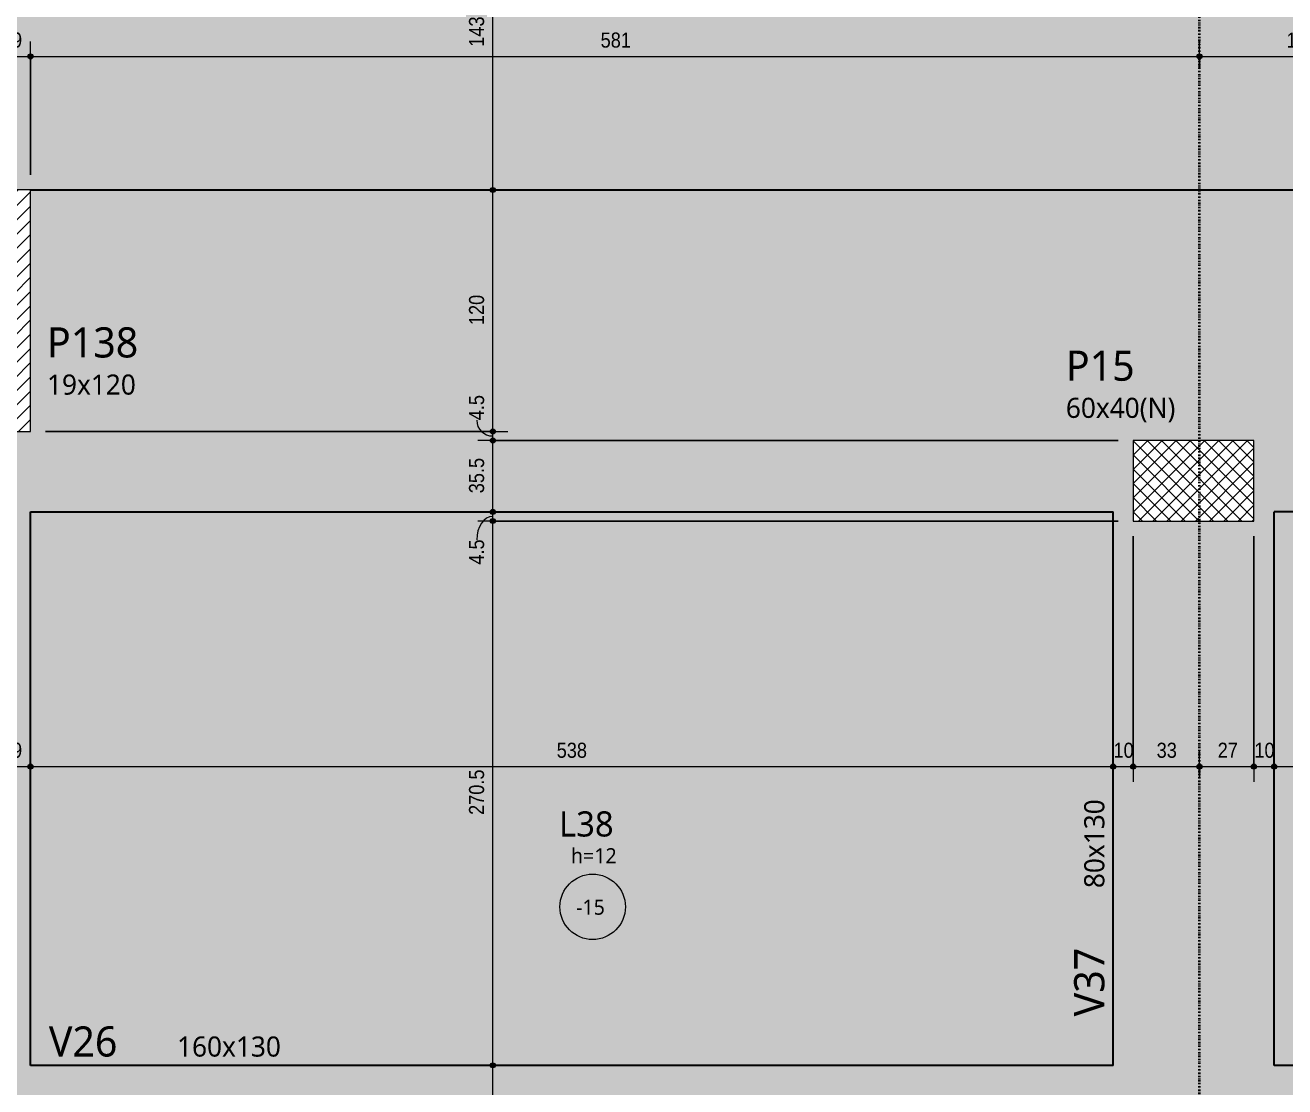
# Model space of a CAD drawing. Header units: centimetres. Extents: x -2136 to 34701, y -1430 to 84208.
# Drawn here: x -1590 to -964, y -1007 to -479 of the extents above; entities that cross this region are included whole.
import ezdxf

# ---------------------------------------------------------------- set-up
doc = ezdxf.new("R2010")
doc.units = ezdxf.units.CM
doc.linetypes.add('Dash dot', pattern=[1.5875, 0.635, -0.47625, 0, -0.47625])
for name, color, linetype, lineweight in [('A-ANNO-DIMS', 7, 'Continuous', 9), ('A-ANNO-DIMS-50', 7, 'Continuous', 9), ('A-DETL-GENF', 7, 'Continuous', 18), ('A-DETL-THIN', 7, 'Continuous', 18), ('A-FLOR', 7, 'Continuous', 18), ('A-FLOR-IDEN', 7, 'Continuous', 9), ('S-BEAM', 7, 'Continuous', 18), ('S-BEAM-IDEN', 7, 'Continuous', 9), ('S-COLS-IDEN', 7, 'Continuous', 9), ('S-GRID', 7, 'Continuous', 9)]:
    doc.layers.add(name, color=color, linetype=linetype, lineweight=lineweight)
doc.styles.add('Fira Sans_2', font='FiraSans-Regular.ttf', dxfattribs={"width": 0.9, "height": 7.5})
doc.styles.add('Gadugi', font='gadugi.ttf', dxfattribs={"height": 15})
doc.styles.add('Gadugi_1', font='gadugi.ttf', dxfattribs={"height": 10})
doc.styles.add('Gadugi_3', font='gadugi.ttf', dxfattribs={"height": 7.5})
doc.styles.add('Gadugi_4', font='gadugi.ttf', dxfattribs={"height": 12.5})
doc.dimstyles.new('PED_R80_1_5mm_ACIMA_As_ESQ__R00', dxfattribs={"dimscale": 30.48, "dimtxt": 10.229846, "dimasz": 0.328084, "dimexe": 0.246063, "dimexo": 0.246063, "dimgap": 0.049213, "dimtad": 1, "dimdec": 1, "dimrnd": 0.5, "dimdsep": 46, "dimtxsty": 'Fira Sans_2', "dimblk1": 'DOTSMALL', "dimblk2": 'DOTSMALL', "dimsah": 1, "dimcen": 0.09, "dimdle": 0.492126, "dimazin": 0, "dimtfac": 1, "dimtdec": 4, "dimtix": 1, "dimtmove": 0, "dimatfit": 3, "dimfxl": 1, "dimtvp": 1, "dimtolj": 1, "dimtzin": 0, "dimarcsym": 2})
doc.dimstyles.new('PED_R80_1_5mm_ACIMA_As_ESQ__R00_1', dxfattribs={"dimscale": 30.48, "dimtxt": 10.229846, "dimasz": 0.328084, "dimexe": 0.246063, "dimexo": 0.246063, "dimgap": 0.049213, "dimtad": 1, "dimdec": 1, "dimrnd": 0.5, "dimdsep": 46, "dimtxsty": 'Fira Sans_2', "dimblk1": 'DOTSMALL', "dimblk2": 'DOTSMALL', "dimsah": 1, "dimcen": 0.09, "dimdle": 0.492126, "dimazin": 0, "dimtfac": 1, "dimtdec": 4, "dimtix": 1, "dimtmove": 1, "dimatfit": 3, "dimfxl": 1, "dimtvp": 1, "dimtolj": 1, "dimtzin": 0, "dimarcsym": 2})
doc.dimstyles.new('PED_R80_1_5mm_ACIMA_As_ESQ__R00_2', dxfattribs={"dimscale": 30.48, "dimtxt": 10.229846, "dimasz": 0.328084, "dimexe": 0.246063, "dimexo": 0.246063, "dimgap": 0.049213, "dimtad": 1, "dimdec": 1, "dimrnd": 0.5, "dimdsep": 46, "dimtxsty": 'Fira Sans_2', "dimblk1": 'DOTSMALL', "dimblk2": 'DOTSMALL', "dimsah": 1, "dimcen": 0.09, "dimdle": 0.492126, "dimazin": 0, "dimtfac": 1, "dimtdec": 4, "dimtix": 1, "dimtmove": 2, "dimatfit": 3, "dimfxl": 1, "dimtvp": 1, "dimtolj": 1, "dimtzin": 0, "dimarcsym": 2})
doc.dimstyles.new('PED_R80_1_5mm_ACIMA_As_ESQ__R00_3', dxfattribs={"dimscale": 30.48, "dimtxt": 10.229846, "dimasz": 0.328084, "dimexe": 0.246063, "dimexo": 0.246063, "dimgap": 0.049213, "dimtad": 1, "dimdec": 1, "dimrnd": 0.5, "dimdsep": 46, "dimtxsty": 'Fira Sans_2', "dimblk1": 'DOTSMALL', "dimblk2": 'DOTSMALL', "dimsah": 1, "dimcen": 0.09, "dimdle": 0.492126, "dimazin": 0, "dimtfac": 1, "dimtdec": 4, "dimtix": 1, "dimtmove": 0, "dimatfit": 3, "dimfxl": 1, "dimtvp": 1, "dimtolj": 1, "dimtzin": 0, "dimarcsym": 2})

# ---------------------------------------------------------------- blocks, each defined once
blk = doc.blocks.new('PED_TAG_LAJE_R01 - TÍTULO_ESPESSURA_REBAIXO-2413107-PL K 100 - FORMA DO 5º PAVIMENTO')
at = {"layer": 'A-FLOR-IDEN'}
blk.add_circle((-0.046, -0.667), 0.325, dxfattribs=at)
blk = doc.blocks.new('DIMBLOCK27-PL K 100 - FORMA DO 5º PAVIMENTO')
at = {"layer": 'A-ANNO-DIMS-50', "true_color": 0x000032}
h = blk.add_hatch(color=178, dxfattribs=at)
edge = h.paths.add_edge_path(flags=0)
edge.add_arc((-1357.68, -996.25), 1.25, 0, 360)
h = blk.add_hatch(color=178, dxfattribs=at)
edge = h.paths.add_edge_path(flags=0)
edge.add_arc((-1357.68, -1046.25), 1.25, 0, 360)
at = {"layer": 'A-ANNO-DIMS-50', "color": 178, "true_color": 0x000032}
for p, q in [((-1351.95, -996.25), (-1365.18, -996.25)), ((-1357.68, -1046.25), (-1357.68, -996.25)), ((-1357.68, -996.25), (-1351.95, -996.25)), ((-1580, -1046.25), (-1350.18, -1046.25)), ((-1357.68, -1046.25), (-1580, -1046.25))]:
    blk.add_line(p, q, dxfattribs=at)
for centre in [(-1357.68, -996.25), (-1357.68, -1046.25)]:
    blk.add_circle(centre, 1.25, dxfattribs=at)
at = {"layer": 'A-ANNO-DIMS-50', "color": 0, "insert": (-1369.56, -1026.36), "char_height": 7.5, "width": 12.2758, "attachment_point": 1, "rotation": 90, "line_spacing_factor": 1.049215, "style": 'Fira Sans_2'}
blk.add_mtext('50', dxfattribs=at)
blk = doc.blocks.new('_DotSmall')
at = {"color": 0, "linetype": 'ByBlock', "const_width": 0.5}
blk.add_lwpolyline([(-0.0625, 0, 1), (0.0625, 0, 1)], format="xyb", close=True, dxfattribs=at)
blk = doc.blocks.new('DIMBLOCK28-PL K 100 - FORMA DO 5º PAVIMENTO')
at = {"layer": 'A-ANNO-DIMS-50', "true_color": 0x000032}
h = blk.add_hatch(color=178, dxfattribs=at)
edge = h.paths.add_edge_path(flags=0)
edge.add_arc((-1357.68, -725.75), 1.25, 0, 360)
h = blk.add_hatch(color=178, dxfattribs=at)
edge = h.paths.add_edge_path(flags=0)
edge.add_arc((-1357.68, -996.25), 1.25, 0, 360)
at = {"layer": 'A-ANNO-DIMS-50', "color": 178, "true_color": 0x000032}
for p, q in [((-1047, -725.75), (-1365.18, -725.75)), ((-1357.68, -996.25), (-1357.68, -725.75)), ((-1357.68, -725.75), (-1047, -725.75)), ((-1351.95, -996.25), (-1365.18, -996.25)), ((-1357.68, -996.25), (-1351.95, -996.25))]:
    blk.add_line(p, q, dxfattribs=at)
for centre in [(-1357.68, -725.75), (-1357.68, -996.25)]:
    blk.add_circle(centre, 1.25, dxfattribs=at)
at = {"layer": 'A-ANNO-DIMS-50', "color": 0, "insert": (-1369.56, -871.82), "char_height": 7.5, "width": 25.9681, "attachment_point": 1, "rotation": 90, "line_spacing_factor": 1.049215, "style": 'Fira Sans_2'}
blk.add_mtext('270.5', dxfattribs=at)
blk = doc.blocks.new('DIMBLOCK29-PL K 100 - FORMA DO 5º PAVIMENTO')
at = {"layer": 'A-ANNO-DIMS-50', "true_color": 0x000032}
h = blk.add_hatch(color=178, dxfattribs=at)
edge = h.paths.add_edge_path(flags=0)
edge.add_arc((-1357.68, -721.25), 1.25, 0, 360)
h = blk.add_hatch(color=178, dxfattribs=at)
edge = h.paths.add_edge_path(flags=0)
edge.add_arc((-1357.68, -725.75), 1.25, 0, 360)
at = {"layer": 'A-ANNO-DIMS-50', "color": 178, "true_color": 0x000032}
for p, q in [((-1351.95, -721.25), (-1365.18, -721.25)), ((-1047, -725.75), (-1365.18, -725.75)), ((-1357.68, -725.75), (-1357.68, -721.25)), ((-1357.68, -721.25), (-1351.95, -721.25)), ((-1357.68, -725.75), (-1047, -725.75))]:
    blk.add_line(p, q, dxfattribs=at)
for centre in [(-1357.68, -721.25), (-1357.68, -725.75)]:
    blk.add_circle(centre, 1.25, dxfattribs=at)
blk.add_ellipse((-1357.68, -735.1), major_axis=(0, 11.6), ratio=0.694758, start_param=0, end_param=1.570796, dxfattribs=at)
at = {"layer": 'A-ANNO-DIMS-50', "color": 0, "insert": (-1369.56, -747.43), "char_height": 7.5, "width": 14.7939, "attachment_point": 1, "rotation": 90, "line_spacing_factor": 1.049215, "style": 'Fira Sans_2'}
blk.add_mtext('4.5', dxfattribs=at)
blk = doc.blocks.new('DIMBLOCK30-PL K 100 - FORMA DO 5º PAVIMENTO')
at = {"layer": 'A-ANNO-DIMS-50', "true_color": 0x000032}
h = blk.add_hatch(color=178, dxfattribs=at)
edge = h.paths.add_edge_path(flags=0)
edge.add_arc((-1357.68, -685.75), 1.25, 0, 360)
h = blk.add_hatch(color=178, dxfattribs=at)
edge = h.paths.add_edge_path(flags=0)
edge.add_arc((-1357.68, -721.25), 1.25, 0, 360)
at = {"layer": 'A-ANNO-DIMS-50', "color": 178, "true_color": 0x000032}
for p, q in [((-1047, -685.75), (-1365.18, -685.75)), ((-1357.68, -721.25), (-1357.68, -685.75)), ((-1357.68, -685.75), (-1047, -685.75)), ((-1351.95, -721.25), (-1365.18, -721.25)), ((-1357.68, -721.25), (-1351.95, -721.25))]:
    blk.add_line(p, q, dxfattribs=at)
for centre in [(-1357.68, -685.75), (-1357.68, -721.25)]:
    blk.add_circle(centre, 1.25, dxfattribs=at)
at = {"layer": 'A-ANNO-DIMS-50', "color": 0, "insert": (-1369.56, -711.96), "char_height": 7.5, "width": 20.3023, "attachment_point": 1, "rotation": 90, "line_spacing_factor": 1.049215, "style": 'Fira Sans_2'}
blk.add_mtext('35.5', dxfattribs=at)
blk = doc.blocks.new('DIMBLOCK31-PL K 100 - FORMA DO 5º PAVIMENTO')
at = {"layer": 'A-ANNO-DIMS-50', "true_color": 0x000032}
h = blk.add_hatch(color=178, dxfattribs=at)
edge = h.paths.add_edge_path(flags=0)
edge.add_arc((-1357.68, -681.25), 1.25, 0, 360)
h = blk.add_hatch(color=178, dxfattribs=at)
edge = h.paths.add_edge_path(flags=0)
edge.add_arc((-1357.68, -685.75), 1.25, 0, 360)
at = {"layer": 'A-ANNO-DIMS-50', "color": 178, "true_color": 0x000032}
for p, q in [((-1580, -681.25), (-1350.18, -681.25)), ((-1357.68, -681.25), (-1580, -681.25)), ((-1357.68, -685.75), (-1357.68, -681.25)), ((-1047, -685.75), (-1365.18, -685.75)), ((-1357.68, -685.75), (-1047, -685.75))]:
    blk.add_line(p, q, dxfattribs=at)
for centre in [(-1357.68, -681.25), (-1357.68, -685.75)]:
    blk.add_circle(centre, 1.25, dxfattribs=at)
blk.add_ellipse((-1357.68, -675.69), major_axis=(8.06, 0), ratio=0.968738, start_param=3.141593, end_param=4.712389, dxfattribs=at)
at = {"layer": 'A-ANNO-DIMS-50', "color": 0, "insert": (-1369.56, -675.69), "char_height": 7.5, "width": 14.7939, "attachment_point": 1, "rotation": 90, "line_spacing_factor": 1.049215, "style": 'Fira Sans_2'}
blk.add_mtext('4.5', dxfattribs=at)
blk = doc.blocks.new('DIMBLOCK32-PL K 100 - FORMA DO 5º PAVIMENTO')
at = {"layer": 'A-ANNO-DIMS-50', "true_color": 0x000032}
h = blk.add_hatch(color=178, dxfattribs=at)
edge = h.paths.add_edge_path(flags=0)
edge.add_arc((-1357.68, -561.25), 1.25, 0, 360)
h = blk.add_hatch(color=178, dxfattribs=at)
edge = h.paths.add_edge_path(flags=0)
edge.add_arc((-1357.68, -681.25), 1.25, 0, 360)
at = {"layer": 'A-ANNO-DIMS-50', "color": 178, "true_color": 0x000032}
for p, q in [((-1351.95, -561.25), (-1365.18, -561.25)), ((-1357.68, -681.25), (-1357.68, -561.25)), ((-1357.68, -561.25), (-1351.95, -561.25)), ((-1580, -681.25), (-1350.18, -681.25)), ((-1357.68, -681.25), (-1580, -681.25))]:
    blk.add_line(p, q, dxfattribs=at)
for centre in [(-1357.68, -561.25), (-1357.68, -681.25)]:
    blk.add_circle(centre, 1.25, dxfattribs=at)
at = {"layer": 'A-ANNO-DIMS-50', "color": 0, "insert": (-1369.56, -628.4), "char_height": 7.5, "width": 17.1547, "attachment_point": 1, "rotation": 90, "line_spacing_factor": 1.049215, "style": 'Fira Sans_2'}
blk.add_mtext('120', dxfattribs=at)
blk = doc.blocks.new('DIMBLOCK33-PL K 100 - FORMA DO 5º PAVIMENTO')
at = {"layer": 'A-ANNO-DIMS-50', "true_color": 0x000032}
h = blk.add_hatch(color=178, dxfattribs=at)
edge = h.paths.add_edge_path(flags=0)
edge.add_arc((-1357.68, -418.25), 1.25, 0, 360)
h = blk.add_hatch(color=178, dxfattribs=at)
edge = h.paths.add_edge_path(flags=0)
edge.add_arc((-1357.68, -561.25), 1.25, 0, 360)
at = {"layer": 'A-ANNO-DIMS-50', "color": 178, "true_color": 0x000032}
for p, q in [((-1351.95, -418.25), (-1365.18, -418.25)), ((-1357.68, -561.25), (-1357.68, -418.25)), ((-1357.68, -418.25), (-1351.95, -418.25)), ((-1351.95, -561.25), (-1365.18, -561.25)), ((-1357.68, -561.25), (-1351.95, -561.25))]:
    blk.add_line(p, q, dxfattribs=at)
for centre in [(-1357.68, -418.25), (-1357.68, -561.25)]:
    blk.add_circle(centre, 1.25, dxfattribs=at)
at = {"layer": 'A-ANNO-DIMS-50', "color": 0, "insert": (-1369.56, -490.07), "char_height": 7.5, "width": 16.9973, "attachment_point": 1, "rotation": 90, "line_spacing_factor": 1.049215, "style": 'Fira Sans_2'}
blk.add_mtext('143', dxfattribs=at)
blk = doc.blocks.new('DIMBLOCK246-PL K 100 - FORMA DO 5º PAVIMENTO')
at = {"layer": 'A-ANNO-DIMS-50', "true_color": 0x000032}
h = blk.add_hatch(color=178, dxfattribs=at)
edge = h.paths.add_edge_path(flags=0)
edge.add_arc((-1606.5, -847.8), 1.25, 0, 360)
h = blk.add_hatch(color=178, dxfattribs=at)
edge = h.paths.add_edge_path(flags=0)
edge.add_arc((-1587.5, -847.8), 1.25, 0, 360)
at = {"layer": 'A-ANNO-DIMS-50', "color": 178, "true_color": 0x000032}
for p, q in [((-1606.5, -853.54), (-1606.5, -840.3)), ((-1587.5, -853.54), (-1587.5, -840.3)), ((-1606.5, -847.8), (-1587.5, -847.8)), ((-1606.5, -847.8), (-1606.5, -853.54)), ((-1587.5, -847.8), (-1587.5, -853.54))]:
    blk.add_line(p, q, dxfattribs=at)
for centre in [(-1606.5, -847.8), (-1587.5, -847.8)]:
    blk.add_circle(centre, 1.25, dxfattribs=at)
at = {"layer": 'A-ANNO-DIMS-50', "color": 0, "insert": (-1601.66, -835.92), "char_height": 7.5, "width": 11.1741, "attachment_point": 1, "line_spacing_factor": 1.049215, "style": 'Fira Sans_2'}
blk.add_mtext('19', dxfattribs=at)
blk = doc.blocks.new('DIMBLOCK247-PL K 100 - FORMA DO 5º PAVIMENTO')
at = {"layer": 'A-ANNO-DIMS-50', "true_color": 0x000032}
h = blk.add_hatch(color=178, dxfattribs=at)
edge = h.paths.add_edge_path(flags=0)
edge.add_arc((-1587.5, -847.8), 1.25, 0, 360)
h = blk.add_hatch(color=178, dxfattribs=at)
edge = h.paths.add_edge_path(flags=0)
edge.add_arc((-1049.5, -847.8), 1.25, 0, 360)
at = {"layer": 'A-ANNO-DIMS-50', "color": 178, "true_color": 0x000032}
for p, q in [((-1587.5, -853.54), (-1587.5, -840.3)), ((-1049.5, -853.54), (-1049.5, -840.3)), ((-1587.5, -847.8), (-1049.5, -847.8)), ((-1587.5, -847.8), (-1587.5, -853.54)), ((-1049.5, -847.8), (-1049.5, -853.54))]:
    blk.add_line(p, q, dxfattribs=at)
for centre in [(-1587.5, -847.8), (-1049.5, -847.8)]:
    blk.add_circle(centre, 1.25, dxfattribs=at)
at = {"layer": 'A-ANNO-DIMS-50', "color": 0, "insert": (-1325.98, -835.92), "char_height": 7.5, "width": 17.9416, "attachment_point": 1, "line_spacing_factor": 1.049215, "style": 'Fira Sans_2'}
blk.add_mtext('538', dxfattribs=at)
blk = doc.blocks.new('DIMBLOCK248-PL K 100 - FORMA DO 5º PAVIMENTO')
at = {"layer": 'A-ANNO-DIMS-50', "true_color": 0x000032}
h = blk.add_hatch(color=178, dxfattribs=at)
edge = h.paths.add_edge_path(flags=0)
edge.add_arc((-1049.5, -847.8), 1.25, 0, 360)
h = blk.add_hatch(color=178, dxfattribs=at)
edge = h.paths.add_edge_path(flags=0)
edge.add_arc((-1039.5, -847.8), 1.25, 0, 360)
at = {"layer": 'A-ANNO-DIMS-50', "color": 178, "true_color": 0x000032}
for p, q in [((-1039.5, -733.25), (-1039.5, -855.3)), ((-1039.5, -847.8), (-1039.5, -733.25)), ((-1049.5, -853.54), (-1049.5, -840.3)), ((-1049.5, -847.8), (-1039.5, -847.8)), ((-1049.5, -847.8), (-1049.5, -853.54))]:
    blk.add_line(p, q, dxfattribs=at)
for centre in [(-1049.5, -847.8), (-1039.5, -847.8)]:
    blk.add_circle(centre, 1.25, dxfattribs=at)
at = {"layer": 'A-ANNO-DIMS-50', "color": 0, "insert": (-1049.29, -835.92), "char_height": 7.5, "width": 11.4889, "attachment_point": 1, "line_spacing_factor": 1.049215, "style": 'Fira Sans_2'}
blk.add_mtext('10', dxfattribs=at)
blk = doc.blocks.new('DIMBLOCK249-PL K 100 - FORMA DO 5º PAVIMENTO')
at = {"layer": 'A-ANNO-DIMS-50', "true_color": 0x000032}
h = blk.add_hatch(color=178, dxfattribs=at)
edge = h.paths.add_edge_path(flags=0)
edge.add_arc((-1039.5, -847.8), 1.25, 0, 360)
h = blk.add_hatch(color=178, dxfattribs=at)
edge = h.paths.add_edge_path(flags=0)
edge.add_arc((-1006.5, -847.8), 1.25, 0, 360)
at = {"layer": 'A-ANNO-DIMS-50', "color": 178, "true_color": 0x000032}
for p, q in [((-1039.5, -733.25), (-1039.5, -855.3)), ((-1039.5, -847.8), (-1039.5, -733.25)), ((-1006.5, -853.54), (-1006.5, -840.3)), ((-1039.5, -847.8), (-1006.5, -847.8)), ((-1006.5, -847.8), (-1006.5, -853.54))]:
    blk.add_line(p, q, dxfattribs=at)
for centre in [(-1039.5, -847.8), (-1006.5, -847.8)]:
    blk.add_circle(centre, 1.25, dxfattribs=at)
at = {"layer": 'A-ANNO-DIMS-50', "color": 0, "insert": (-1027.85, -835.92), "char_height": 7.5, "width": 11.6463, "attachment_point": 1, "line_spacing_factor": 1.049215, "style": 'Fira Sans_2'}
blk.add_mtext('33', dxfattribs=at)
blk = doc.blocks.new('DIMBLOCK250-PL K 100 - FORMA DO 5º PAVIMENTO')
at = {"layer": 'A-ANNO-DIMS-50', "true_color": 0x000032}
h = blk.add_hatch(color=178, dxfattribs=at)
edge = h.paths.add_edge_path(flags=0)
edge.add_arc((-1006.5, -847.8), 1.25, 0, 360)
h = blk.add_hatch(color=178, dxfattribs=at)
edge = h.paths.add_edge_path(flags=0)
edge.add_arc((-979.5, -847.8), 1.25, 0, 360)
at = {"layer": 'A-ANNO-DIMS-50', "color": 178, "true_color": 0x000032}
for p, q in [((-979.5, -733.25), (-979.5, -855.3)), ((-979.5, -847.8), (-979.5, -733.25)), ((-1006.5, -853.54), (-1006.5, -840.3)), ((-1006.5, -847.8), (-979.5, -847.8)), ((-1006.5, -847.8), (-1006.5, -853.54))]:
    blk.add_line(p, q, dxfattribs=at)
for centre in [(-1006.5, -847.8), (-979.5, -847.8)]:
    blk.add_circle(centre, 1.25, dxfattribs=at)
at = {"layer": 'A-ANNO-DIMS-50', "color": 0, "insert": (-997.52, -835.92), "char_height": 7.5, "width": 10.8594, "attachment_point": 1, "line_spacing_factor": 1.049215, "style": 'Fira Sans_2'}
blk.add_mtext('27', dxfattribs=at)
blk = doc.blocks.new('DIMBLOCK251-PL K 100 - FORMA DO 5º PAVIMENTO')
at = {"layer": 'A-ANNO-DIMS-50', "true_color": 0x000032}
h = blk.add_hatch(color=178, dxfattribs=at)
edge = h.paths.add_edge_path(flags=0)
edge.add_arc((-979.5, -847.8), 1.25, 0, 360)
h = blk.add_hatch(color=178, dxfattribs=at)
edge = h.paths.add_edge_path(flags=0)
edge.add_arc((-969.5, -847.8), 1.25, 0, 360)
at = {"layer": 'A-ANNO-DIMS-50', "color": 178, "true_color": 0x000032}
for p, q in [((-979.5, -733.25), (-979.5, -855.3)), ((-979.5, -847.8), (-979.5, -733.25)), ((-969.5, -853.54), (-969.5, -840.3)), ((-979.5, -847.8), (-969.5, -847.8)), ((-969.5, -847.8), (-969.5, -853.54))]:
    blk.add_line(p, q, dxfattribs=at)
for centre in [(-979.5, -847.8), (-969.5, -847.8)]:
    blk.add_circle(centre, 1.25, dxfattribs=at)
at = {"layer": 'A-ANNO-DIMS-50', "color": 0, "insert": (-979.29, -835.92), "char_height": 7.5, "width": 11.4889, "attachment_point": 1, "line_spacing_factor": 1.049215, "style": 'Fira Sans_2'}
blk.add_mtext('10', dxfattribs=at)
blk = doc.blocks.new('DIMBLOCK252-PL K 100 - FORMA DO 5º PAVIMENTO')
at = {"layer": 'A-ANNO-DIMS-50', "true_color": 0x000032}
h = blk.add_hatch(color=178, dxfattribs=at)
edge = h.paths.add_edge_path(flags=0)
edge.add_arc((-969.5, -847.8), 1.25, 0, 360)
h = blk.add_hatch(color=178, dxfattribs=at)
edge = h.paths.add_edge_path(flags=0)
edge.add_arc((-928.5, -847.8), 1.25, 0, 360)
at = {"layer": 'A-ANNO-DIMS-50', "color": 178, "true_color": 0x000032}
for p, q in [((-969.5, -853.54), (-969.5, -840.3)), ((-928.5, -853.54), (-928.5, -840.3)), ((-969.5, -847.8), (-928.5, -847.8)), ((-969.5, -847.8), (-969.5, -853.54)), ((-928.5, -847.8), (-928.5, -853.54))]:
    blk.add_line(p, q, dxfattribs=at)
for centre in [(-969.5, -847.8), (-928.5, -847.8)]:
    blk.add_circle(centre, 1.25, dxfattribs=at)
at = {"layer": 'A-ANNO-DIMS-50', "color": 0, "insert": (-953.66, -835.92), "char_height": 7.5, "width": 11.1741, "attachment_point": 1, "line_spacing_factor": 1.049215, "style": 'Fira Sans_2'}
blk.add_mtext('41', dxfattribs=at)
blk = doc.blocks.new('DIMBLOCK290-PL K 100 - FORMA DO 5º PAVIMENTO')
at = {"layer": 'A-ANNO-DIMS-50', "true_color": 0x000032}
h = blk.add_hatch(color=178, dxfattribs=at)
edge = h.paths.add_edge_path(flags=0)
edge.add_arc((-1606.5, -494.88), 1.25, 0, 360)
h = blk.add_hatch(color=178, dxfattribs=at)
edge = h.paths.add_edge_path(flags=0)
edge.add_arc((-1587.5, -494.88), 1.25, 0, 360)
at = {"layer": 'A-ANNO-DIMS-50', "color": 178, "true_color": 0x000032}
for p, q in [((-1606.5, -553.75), (-1606.5, -487.38)), ((-1587.5, -553.75), (-1587.5, -487.38)), ((-1606.5, -494.88), (-1587.5, -494.88)), ((-1606.5, -494.88), (-1606.5, -553.75)), ((-1587.5, -494.88), (-1587.5, -553.75))]:
    blk.add_line(p, q, dxfattribs=at)
for centre in [(-1606.5, -494.88), (-1587.5, -494.88)]:
    blk.add_circle(centre, 1.25, dxfattribs=at)
at = {"layer": 'A-ANNO-DIMS-50', "color": 0, "insert": (-1601.66, -483), "char_height": 7.5, "width": 11.1741, "attachment_point": 1, "line_spacing_factor": 1.049215, "style": 'Fira Sans_2'}
blk.add_mtext('19', dxfattribs=at)
blk = doc.blocks.new('DIMBLOCK291-PL K 100 - FORMA DO 5º PAVIMENTO')
at = {"layer": 'A-ANNO-DIMS-50', "true_color": 0x000032}
h = blk.add_hatch(color=178, dxfattribs=at)
edge = h.paths.add_edge_path(flags=0)
edge.add_arc((-1587.5, -494.88), 1.25, 0, 360)
h = blk.add_hatch(color=178, dxfattribs=at)
edge = h.paths.add_edge_path(flags=0)
edge.add_arc((-1006.5, -494.88), 1.25, 0, 360)
at = {"layer": 'A-ANNO-DIMS-50', "color": 178, "true_color": 0x000032}
for p, q in [((-1587.5, -553.75), (-1587.5, -487.38)), ((-1006.5, -500.61), (-1006.5, -487.38)), ((-1587.5, -494.88), (-1006.5, -494.88)), ((-1587.5, -494.88), (-1587.5, -553.75)), ((-1006.5, -494.88), (-1006.5, -500.61))]:
    blk.add_line(p, q, dxfattribs=at)
for centre in [(-1587.5, -494.88), (-1006.5, -494.88)]:
    blk.add_circle(centre, 1.25, dxfattribs=at)
at = {"layer": 'A-ANNO-DIMS-50', "color": 0, "insert": (-1304.15, -483), "char_height": 7.5, "width": 17.1547, "attachment_point": 1, "line_spacing_factor": 1.049215, "style": 'Fira Sans_2'}
blk.add_mtext('581', dxfattribs=at)
blk = doc.blocks.new('DIMBLOCK292-PL K 100 - FORMA DO 5º PAVIMENTO')
at = {"layer": 'A-ANNO-DIMS-50', "true_color": 0x000032}
h = blk.add_hatch(color=178, dxfattribs=at)
edge = h.paths.add_edge_path(flags=0)
edge.add_arc((-1006.5, -494.88), 1.25, 0, 360)
h = blk.add_hatch(color=178, dxfattribs=at)
edge = h.paths.add_edge_path(flags=0)
edge.add_arc((-899, -494.88), 1.25, 0, 360)
at = {"layer": 'A-ANNO-DIMS-50', "color": 178, "true_color": 0x000032}
for p, q in [((-1006.5, -500.61), (-1006.5, -487.38)), ((-899, -553.75), (-899, -487.38)), ((-1006.5, -494.88), (-899, -494.88)), ((-1006.5, -494.88), (-1006.5, -500.61)), ((-899, -494.88), (-899, -553.75))]:
    blk.add_line(p, q, dxfattribs=at)
for centre in [(-1006.5, -494.88), (-899, -494.88)]:
    blk.add_circle(centre, 1.25, dxfattribs=at)
at = {"layer": 'A-ANNO-DIMS-50', "color": 0, "insert": (-963.31, -483), "char_height": 7.5, "width": 25.3385, "attachment_point": 1, "line_spacing_factor": 1.049215, "style": 'Fira Sans_2'}
blk.add_mtext('107.5', dxfattribs=at)

msp = doc.modelspace()

# ---------------------------------------------------------------- hatches: boundary and pattern name
at = {"layer": 'A-DETL-GENF', "true_color": 0x808080}
h = msp.add_hatch(dxfattribs=at)
h.set_pattern_fill('FP_1', color=8, style=0, pattern_type=2)
h.set_pattern_definition([(45, (0, 0), (-3.535534, 3.535534), [])])
h.paths.add_polyline_path([(-1606.5, -681.25), (-1587.5, -681.25), (-1587.5, -561.25), (-1606.5, -561.25)], flags=0)
at = {"layer": 'A-DETL-GENF', "true_color": 0x0000ff}
h = msp.add_hatch(dxfattribs=at)
h.set_pattern_fill('FP_2', color=5, style=0, pattern_type=2)
h.set_pattern_definition([(45, (0, 0), (-3.535534, 3.535534), []), (135, (0, 0), (-3.535534, -3.535534), [])])
h.paths.add_polyline_path([(-979.5, -725.75), (-979.5, -685.75), (-1039.5, -685.75), (-1039.5, -725.75)], flags=0)
at = {"layer": 'A-FLOR', "true_color": 0xfcd5b4}
for points in [[(50.77, -561.25), (1788.5, -561.25), (1788.5, -407.25), (1711.5, -407.25), (1711.5, -413.25), (1276.5, -413.25), (1276.5, -418.25), (943.5, -418.25), (943.5, -407.25), (-921.5, -407.25), (-921.5, -418.25), (-1383.5, -418.25), (-1383.5, -413.25), (-1662, -413.25), (-1662, -407.25), (-1787.5, -407.25), (-1787.5, -561.25), (-145.5, -561.25)], [(-1180.15, -996.25), (-1049.5, -996.25), (-1049.5, -721.25), (-1587.5, -721.25), (-1587.5, -996.25)], [(-969.5, -996.25), (-928.5, -996.25), (-928.5, -721.25), (-969.5, -721.25), (-969.5, -970.05)]]:
    msp.add_hatch(color=254, dxfattribs=at).paths.add_polyline_path(points, flags=0)
at = {"layer": 'S-BEAM', "true_color": 0xfcd5b4}
for points in [[(-1049.5, -721.25), (-1039.5, -721.25), (-1039.5, -685.75), (-979.5, -685.75), (-979.5, -721.25), (-928.5, -721.25), (-928.5, -641.25), (-899, -641.25), (-899, -561.25), (-1587.5, -561.25), (-1587.5, -721.25), (-1180.15, -721.25)], [(-1590.46, -996.25), (-1587.5, -996.25), (-1587.5, -681.25), (-1606.5, -681.25), (-1606.5, -996.25)], [(-975, -996.25), (-969.5, -996.25), (-969.5, -721.25), (-979.5, -721.25), (-979.5, -725.75), (-1039.5, -725.75), (-1039.5, -721.25), (-1049.5, -721.25), (-1049.5, -996.25)], [(-1587.5, -1156.25), (-896.5, -1156.25), (-896.5, -1133.5), (-928.5, -1133.5), (-928.5, -996.25), (-1606.5, -996.25), (-1606.5, -1046.25), (-1587.5, -1046.25)]]:
    msp.add_hatch(color=254, dxfattribs=at).paths.add_polyline_path(points, flags=0)

# ---------------------------------------------------------------- linework, layer by layer
at = {"layer": 'A-DETL-THIN'}
for p, q in [((-1587.5, -561.25), (-1606.5, -561.25)), ((-1587.5, -681.25), (-1587.5, -561.25)), ((-1606.5, -681.25), (-1587.5, -681.25)), ((-979.5, -685.75), (-1039.5, -685.75)), ((-1039.5, -685.75), (-1039.5, -725.75)), ((-979.5, -725.75), (-979.5, -685.75)), ((-1039.5, -725.75), (-979.5, -725.75))]:
    msp.add_line(p, q, dxfattribs=at)
at = {"layer": 'S-BEAM', "lineweight": 25}
for p, q in [((-1587.5, -561.25), (-899, -561.25)), ((-1587.5, -721.25), (-1049.5, -721.25)), ((-1587.5, -996.25), (-1587.5, -721.25)), ((-1049.5, -996.25), (-1049.5, -721.25)), ((-928.5, -721.25), (-969.5, -721.25)), ((-969.5, -996.25), (-969.5, -721.25)), ((-1049.5, -996.25), (-1587.5, -996.25)), ((-928.5, -996.25), (-969.5, -996.25))]:
    msp.add_line(p, q, dxfattribs=at)
at = {"layer": 'S-GRID', "color": 6, "linetype": 'Dash dot', "lineweight": 35, "true_color": 0xff00ff}
msp.add_line((-1006.5, -1356.57), (-1006.5, 1672), dxfattribs=at)

# ---------------------------------------------------------------- block references
at = {"layer": 'A-FLOR-IDEN', "xscale": 49.99999999999998, "yscale": 49.99999999999998, "zscale": 49.99999999999998}
msp.add_blockref('PED_TAG_LAJE_R01 - TÍTULO_ESPESSURA_REBAIXO-2413107-PL K 100 - FORMA DO 5º PAVIMENTO', (-1305.81, -884.13), dxfattribs=at)

# ---------------------------------------------------------------- texts
at = {"layer": 'A-FLOR-IDEN', "attachment_point": 1}
for s, insert, char_height, width, style in [('L38', (-1324.83, -870.04), 12.5, 33.27, 'Gadugi_4'), ('h=12', (-1318.94, -888.33), 7.5, 29.6624, 'Gadugi_3'), ('-15', (-1316.35, -913.89), 7.5, 18.8397, 'Gadugi_3')]:
    msp.add_mtext(s, dxfattribs=dict(at, insert=insert, char_height=char_height, width=width, style=style))
at = {"layer": 'S-BEAM-IDEN', "attachment_point": 1, "rotation": 90}
for s, insert, char_height, width, style in [('80x130', (-1063.84, -908.18), 10, 54.1139, 'Gadugi_1'), ('V37', (-1068.85, -971.89), 15, 44.0928, 'Gadugi')]:
    msp.add_mtext(s, dxfattribs=dict(at, insert=insert, char_height=char_height, width=width, style=style))
at = {"layer": 'S-BEAM-IDEN', "attachment_point": 1}
for s, insert, char_height, width, style in [('V26', (-1578.34, -976.9), 15, 44.0928, 'Gadugi'), ('160x130', (-1514.63, -981.91), 10, 63.3333, 'Gadugi_1')]:
    msp.add_mtext(s, dxfattribs=dict(at, insert=insert, char_height=char_height, width=width, style=style))
at = {"layer": 'S-COLS-IDEN', "attachment_point": 1}
for s, insert, char_height, width, style in [('P138', (-1579.26, -629.49), 15, 56.519, 'Gadugi'), ('P15', (-1072.95, -641.05), 15, 42.4894, 'Gadugi'), ('19x120', (-1579.26, -652.95), 10, 54.1139, 'Gadugi_1'), ('60x40(N)', (-1072.95, -664.51), 10, 68.1434, 'Gadugi_1')]:
    msp.add_mtext(s, dxfattribs=dict(at, insert=insert, char_height=char_height, width=width, style=style))

# ---------------------------------------------------------------- dimensions: what is measured, and where the dimension line sits
at = {"layer": 'A-ANNO-DIMS', "color": 178, "true_color": 0x000032}
for base, p1, p2, dimstyle, override, picture, middle in [((-1357.68, -418.25), (-1359.45, -561.25), (-1359.45, -418.25), 'PED_R80_1_5mm_ACIMA_As_ESQ__R00_2', {"dimpost": '<>', "dimfxl": 143}, 'DIMBLOCK33-PL K 100 - FORMA DO 5º PAVIMENTO', (-1364.56, -481.57)), ((-1357.68, -681.25), (-1039.5, -685.75), (-1587.5, -681.25), 'PED_R80_1_5mm_ACIMA_As_ESQ__R00_1', {"dimpost": '<>', "dimfxl": 548.018498}, 'DIMBLOCK31-PL K 100 - FORMA DO 5º PAVIMENTO', (-1364.56, -668.3)), ((-1357.68, -721.25), (-1039.5, -725.75), (-1359.45, -721.25), 'PED_R80_1_5mm_ACIMA_As_ESQ__R00_1', {"dimpost": '<>', "dimfxl": 319.97736}, 'DIMBLOCK29-PL K 100 - FORMA DO 5º PAVIMENTO', (-1364.56, -740.03))]:
    dim = msp.add_linear_dim(base=base, p1=p1, p2=p2, angle=90, dimstyle=dimstyle, override=override, dxfattribs=at)
    dim.commit()
    dim.dimension.update_dxf_attribs({"geometry": picture, "text_midpoint": middle, "dimtype": 160, "text_rotation": 90})
for base, p1, p2, dimstyle, override, picture, middle in [((-1587.5, -494.88), (-1606.5, -561.25), (-1587.5, -561.25), 'PED_R80_1_5mm_ACIMA_As_ESQ__R00_3', {"dimpost": '<>', "dimfxl": 19}, 'DIMBLOCK290-PL K 100 - FORMA DO 5º PAVIMENTO', (-1597, -489.51)), ((-1006.5, -494.88), (-1587.5, -561.25), (-1006.5, -493.11), 'PED_R80_1_5mm_ACIMA_As_ESQ__R00_3', {"dimpost": '<>', "dimfxl": 584.981573}, 'DIMBLOCK291-PL K 100 - FORMA DO 5º PAVIMENTO', (-1297, -489.57)), ((-899, -494.88), (-1006.5, -493.11), (-899, -561.25), 'PED_R80_1_5mm_ACIMA_As_ESQ__R00_3', {"dimpost": '<>', "dimfxl": 127.274067}, 'DIMBLOCK292-PL K 100 - FORMA DO 5º PAVIMENTO', (-952.75, -489.57)), ((-1039.5, -847.8), (-1049.5, -846.04), (-1039.5, -725.75), 'PED_R80_1_5mm_ACIMA_As_ESQ__R00', {"dimpost": '<>', "dimfxl": 120.700495}, 'DIMBLOCK248-PL K 100 - FORMA DO 5º PAVIMENTO', (-1044.5, -842.49)), ((-1006.5, -847.8), (-1039.5, -725.75), (-1006.5, -846.04), 'PED_R80_1_5mm_ACIMA_As_ESQ__R00', {"dimpost": '<>', "dimfxl": 124.730141}, 'DIMBLOCK249-PL K 100 - FORMA DO 5º PAVIMENTO', (-1023, -842.49)), ((-979.5, -847.8), (-1006.5, -846.04), (-979.5, -725.75), 'PED_R80_1_5mm_ACIMA_As_ESQ__R00', {"dimpost": '<>', "dimfxl": 123.27859}, 'DIMBLOCK250-PL K 100 - FORMA DO 5º PAVIMENTO', (-993, -842.5)), ((-969.5, -847.8), (-979.5, -725.75), (-969.5, -846.04), 'PED_R80_1_5mm_ACIMA_As_ESQ__R00', {"dimpost": '<>', "dimfxl": 120.700495}, 'DIMBLOCK251-PL K 100 - FORMA DO 5º PAVIMENTO', (-974.5, -842.49)), ((-1587.5, -847.8), (-1606.5, -846.04), (-1587.5, -846.04), 'PED_R80_1_5mm_ACIMA_As_ESQ__R00', {"dimpost": '<>', "dimfxl": 19}, 'DIMBLOCK246-PL K 100 - FORMA DO 5º PAVIMENTO', (-1597, -842.43)), ((-1049.5, -847.8), (-1587.5, -846.04), (-1049.5, -846.04), 'PED_R80_1_5mm_ACIMA_As_ESQ__R00', {"dimpost": '<>', "dimfxl": 538.000022}, 'DIMBLOCK247-PL K 100 - FORMA DO 5º PAVIMENTO', (-1318.5, -842.49)), ((-928.5, -847.8), (-969.5, -846.04), (-928.5, -846.04), 'PED_R80_1_5mm_ACIMA_As_ESQ__R00', {"dimpost": '<>', "dimfxl": 41}, 'DIMBLOCK252-PL K 100 - FORMA DO 5º PAVIMENTO', (-949, -842.55))]:
    dim = msp.add_linear_dim(base=base, p1=p1, p2=p2, dimstyle=dimstyle, override=override, dxfattribs=at)
    dim.commit()
    dim.dimension.update_dxf_attribs({"geometry": picture, "text_midpoint": middle})
for base, p1, p2, override, picture, middle in [((-1357.68, -561.25), (-1587.5, -681.25), (-1359.45, -561.25), {"dimpost": '<>', "dimfxl": 257.698984}, 'DIMBLOCK32-PL K 100 - FORMA DO 5º PAVIMENTO', (-1362.99, -621.25)), ((-1357.68, -685.75), (-1359.45, -721.25), (-1039.5, -685.75), {"dimpost": '<>', "dimfxl": 321.909166}, 'DIMBLOCK30-PL K 100 - FORMA DO 5º PAVIMENTO', (-1362.99, -703.5)), ((-1357.68, -725.75), (-1359.45, -996.25), (-1039.5, -725.75), {"dimpost": '<>', "dimfxl": 418.969582}, 'DIMBLOCK28-PL K 100 - FORMA DO 5º PAVIMENTO', (-1362.99, -861)), ((-1357.68, -996.25), (-1587.5, -1046.25), (-1359.45, -996.25), {"dimpost": '<>', "dimfxl": 233.471126}, 'DIMBLOCK27-PL K 100 - FORMA DO 5º PAVIMENTO', (-1362.99, -1021.25))]:
    dim = msp.add_linear_dim(base=base, p1=p1, p2=p2, angle=90, dimstyle='PED_R80_1_5mm_ACIMA_As_ESQ__R00', override=override, dxfattribs=at)
    dim.commit()
    dim.dimension.update_dxf_attribs({"geometry": picture, "text_midpoint": middle})

doc.saveas('drawing.dxf')
